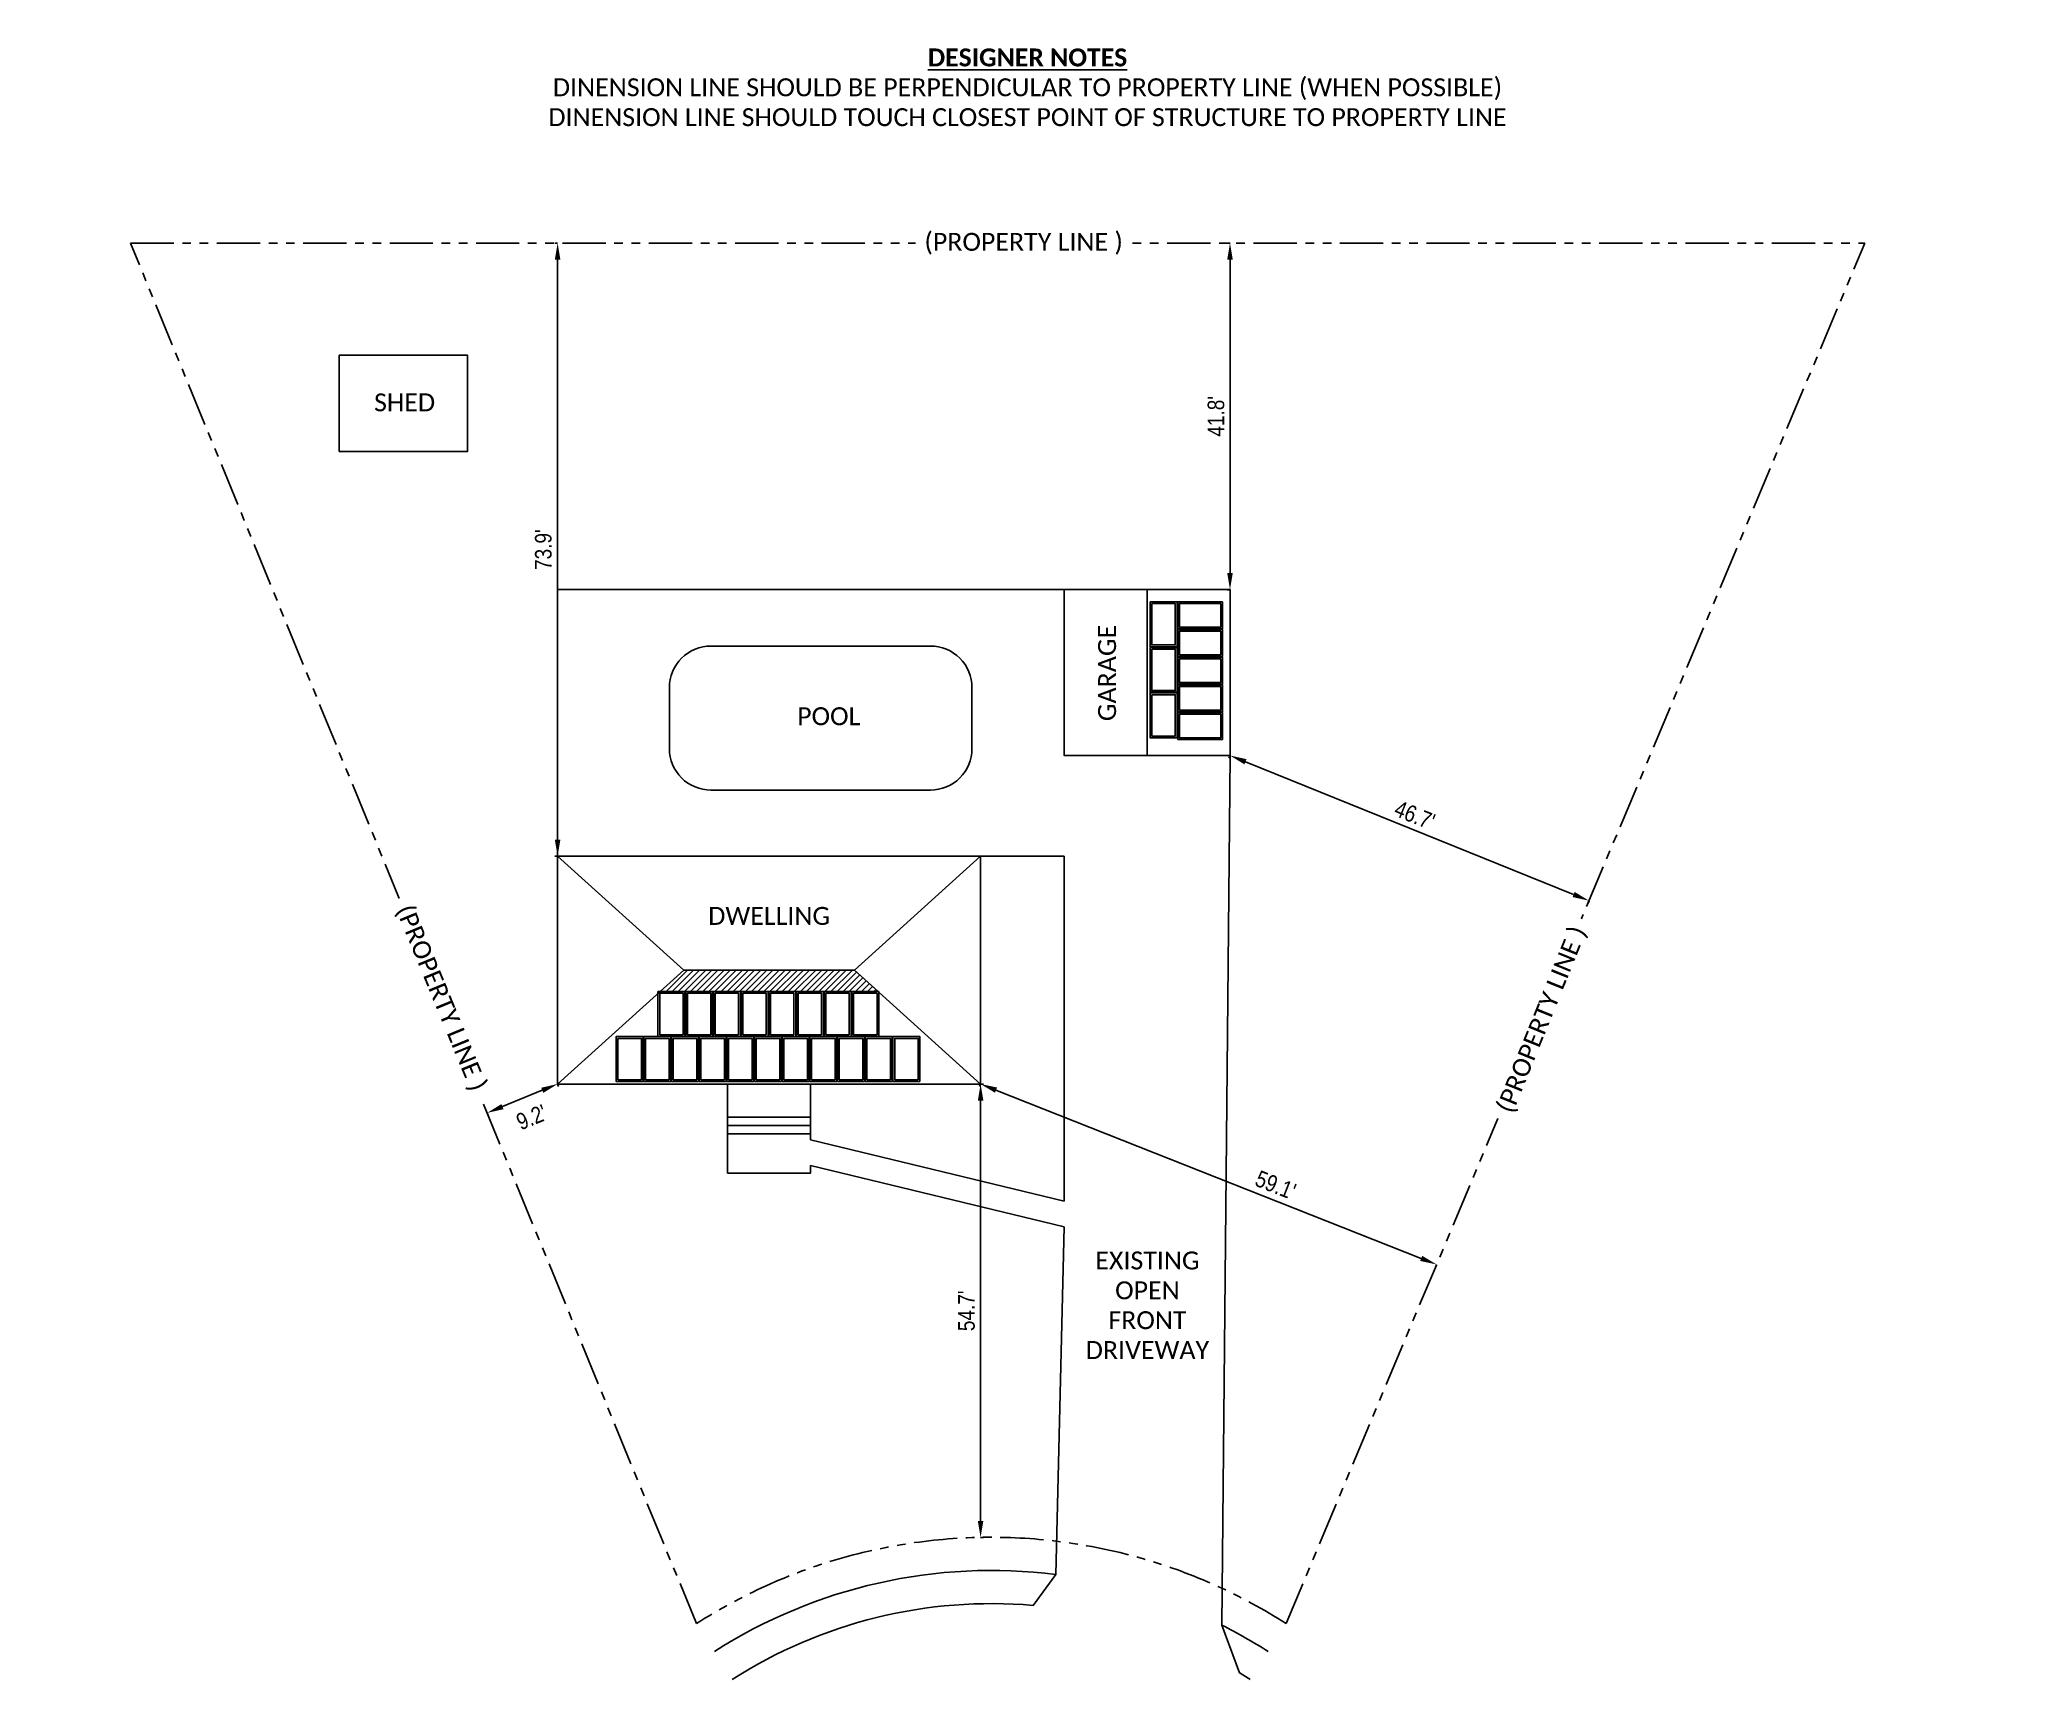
# Model space of a CAD drawing. Header units: feet. Extents: x -3115 to 4000, y 0 to 29871.
# Drawn here: x -3115 to -256, y 0 to 2373 of the extents above; entities outside this region: 3.
import ezdxf

# ---------------------------------------------------------------- set-up
doc = ezdxf.new("R2010")
doc.units = ezdxf.units.FT
doc.header["$MEASUREMENT"] = 0
doc.linetypes.add('PHANTOM', pattern=[2.5, 1.25, -0.25, 0.25, -0.25, 0.25, -0.25])
doc.layers.add('LOCKED (NO PRINT)', color=7, linetype='Continuous', plot=False)
doc.layers.add('MODULE FRAME', color=9, linetype='Continuous')
doc.styles.add('1SIXTEENTH', font='technic_.ttf', dxfattribs={"height": 24})
doc.dimstyles.new('DESIGN', dxfattribs={"dimscale": 0, "dimtxt": 24, "dimasz": 24, "dimexe": 0, "dimexo": 4, "dimgap": 8, "dimtad": 1, "dimdec": 1, "dimlfac": 0.083333, "dimzin": 3, "dimdsep": 46, "dimtxsty": '1SIXTEENTH', "dimcen": 24, "dimclrd": 1, "dimclre": 1, "dimclrt": 7, "dimadec": 0, "dimazin": 0, "dimtfac": 1, "dimtdec": 1, "dimtofl": 0, "dimtmove": 2, "dimatfit": 3, "dimfxl": 1, "dimfrac": 2, "dimtolj": 1, "dimtzin": 0, "dimarcsym": 1})

# ---------------------------------------------------------------- blocks, each defined once
blk = doc.blocks.new('*D94')
at = {"color": 1, "lineweight": -2, "transparency": 16777216}
for p, q in [((-2363.6, 857.9), (-2365.1, 861.6)), ((-2387.3, 852.5), (-2444.9, 828.9)), ((-2465.6, 816.1), (-2467.1, 819.8))]:
    blk.add_line(p, q, dxfattribs=at)
at = {"color": 1, "transparency": 16777216}
for points in [[(-2388.8, 856.2), (-2385.8, 848.8), (-2365.1, 861.6)], [(-2446.4, 832.6), (-2443.4, 825.2), (-2467.1, 819.8)]]:
    blk.add_solid(points, dxfattribs=at)
at = {"layer": 'Defpoints', "color": 0, "transparency": 16777216}
for p in [(-2365.1, 861.6), (-2467.1, 819.8), (-2467.1, 819.8)]:
    blk.add_point(p, dxfattribs=at)
at = {"color": 7, "transparency": 16777216, "insert": (-2402.8, 813.5), "char_height": 24, "attachment_point": 5, "rotation": 22.2896, "style": '1SIXTEENTH'}
blk.add_mtext("\\A1;9.2'", dxfattribs=at)
blk = doc.blocks.new('*D95')
at = {"color": 1, "lineweight": -2, "transparency": 16777216}
for p, q in [((-1749.1, 861.6), (-1753.1, 861.6)), ((-1753.1, 837.6), (-1753.1, 229.3)), ((-1749.1, 205.3), (-1753.1, 205.3))]:
    blk.add_line(p, q, dxfattribs=at)
at = {"color": 1, "transparency": 16777216}
for points in [[(-1757.1, 837.6), (-1749.1, 837.6), (-1753.1, 861.6)], [(-1757.1, 229.3), (-1749.1, 229.3), (-1753.1, 205.3)]]:
    blk.add_solid(points, dxfattribs=at)
at = {"layer": 'Defpoints', "color": 0, "transparency": 16777216}
for p in [(-1753.1, 861.6), (-1753.1, 205.3), (-1753.1, 205.3)]:
    blk.add_point(p, dxfattribs=at)
at = {"color": 7, "transparency": 16777216, "insert": (-1773.4, 533.4), "char_height": 24, "attachment_point": 5, "rotation": 90, "style": '1SIXTEENTH'}
blk.add_mtext("\\A1;54.7'", dxfattribs=at)
blk = doc.blocks.new('*D92')
at = {"color": 1, "lineweight": -2, "transparency": 16777216}
for p, q in [((-1754.6, 857.9), (-1753.1, 861.6)), ((-1730.8, 852.7), (-1115.6, 609.3)), ((-1094.7, 596.8), (-1093.3, 600.5))]:
    blk.add_line(p, q, dxfattribs=at)
at = {"color": 1, "transparency": 16777216}
for points in [[(-1729.3, 856.5), (-1732.3, 849), (-1753.1, 861.6)], [(-1114.1, 613), (-1117.1, 605.6), (-1093.3, 600.5)]]:
    blk.add_solid(points, dxfattribs=at)
at = {"layer": 'Defpoints', "color": 0, "transparency": 16777216}
for p in [(-1753.1, 861.6), (-1093.3, 600.5), (-1093.3, 600.5)]:
    blk.add_point(p, dxfattribs=at)
at = {"color": 7, "transparency": 16777216, "insert": (-1326.2, 715.4), "char_height": 24, "attachment_point": 5, "rotation": 338.4121, "style": '1SIXTEENTH'}
blk.add_mtext("\\A1;59.1'", dxfattribs=at)
blk = doc.blocks.new('*D93')
at = {"color": 1, "lineweight": -2, "transparency": 16777216}
for p, q in [((-1393.7, 1333.2), (-1392.2, 1336.9)), ((-1369.9, 1327.9), (-895, 1135.8)), ((-874.2, 1123.1), (-872.7, 1126.8))]:
    blk.add_line(p, q, dxfattribs=at)
at = {"color": 1, "transparency": 16777216}
for points in [[(-1368.4, 1331.6), (-1371.4, 1324.2), (-1392.2, 1336.9)], [(-893.5, 1139.5), (-896.5, 1132.1), (-872.7, 1126.8)]]:
    blk.add_solid(points, dxfattribs=at)
at = {"layer": 'Defpoints', "color": 0, "transparency": 16777216}
for p in [(-1392.2, 1336.9), (-872.7, 1126.8), (-872.7, 1126.8)]:
    blk.add_point(p, dxfattribs=at)
at = {"color": 7, "transparency": 16777216, "insert": (-1124.9, 1250.6), "char_height": 24, "attachment_point": 5, "rotation": 337.9715, "style": '1SIXTEENTH'}
blk.add_mtext("\\A1;46.7'", dxfattribs=at)
blk = doc.blocks.new('*D96')
at = {"color": 1, "lineweight": -2, "transparency": 16777216}
for p, q in [((-1396.2, 2078.5), (-1392.2, 2078.5)), ((-1392.2, 1600.9), (-1392.2, 2054.5)), ((-1396.2, 1576.9), (-1392.2, 1576.9))]:
    blk.add_line(p, q, dxfattribs=at)
at = {"color": 1, "transparency": 16777216}
for points in [[(-1396.2, 2054.5), (-1388.2, 2054.5), (-1392.2, 2078.5)], [(-1396.2, 1600.9), (-1388.2, 1600.9), (-1392.2, 1576.9)]]:
    blk.add_solid(points, dxfattribs=at)
at = {"layer": 'Defpoints', "color": 0, "transparency": 16777216}
for p in [(-1392.2, 2078.5), (-1392.2, 2078.5), (-1392.2, 1576.9)]:
    blk.add_point(p, dxfattribs=at)
at = {"color": 7, "transparency": 16777216, "insert": (-1412.4, 1827.7), "char_height": 24, "attachment_point": 5, "rotation": 90, "style": '1SIXTEENTH'}
blk.add_mtext("\\A1;41.8'", dxfattribs=at)
blk = doc.blocks.new('*D97')
at = {"color": 1, "lineweight": -2, "transparency": 16777216}
for p, q in [((-2369.1, 2078.5), (-2365.1, 2078.5)), ((-2365.1, 1215.1), (-2365.1, 2054.5)), ((-2369.1, 1191.1), (-2365.1, 1191.1))]:
    blk.add_line(p, q, dxfattribs=at)
at = {"color": 1, "transparency": 16777216}
for points in [[(-2369.1, 2054.5), (-2361.1, 2054.5), (-2365.1, 2078.5)], [(-2369.1, 1215.1), (-2361.1, 1215.1), (-2365.1, 1191.1)]]:
    blk.add_solid(points, dxfattribs=at)
at = {"layer": 'Defpoints', "color": 0, "transparency": 16777216}
for p in [(-2365.1, 2078.5), (-2365.1, 2078.5), (-2365.1, 1191.1)]:
    blk.add_point(p, dxfattribs=at)
at = {"color": 7, "transparency": 16777216, "insert": (-2385.7, 1634.8), "char_height": 24, "attachment_point": 5, "rotation": 90, "style": '1SIXTEENTH'}
blk.add_mtext("\\A1;73.9'", dxfattribs=at)

msp = doc.modelspace()

# ---------------------------------------------------------------- hatches: boundary and pattern name
h = msp.add_hatch()
h.set_pattern_fill('ANSI31', color=9, scale=50)
h.set_pattern_definition([(45, (-1879.4225, -11279.9874), (-4.4194174, 4.4194174), [])])
h.paths.add_polyline_path([(-1935.6, 1026.33), (-2182.6, 1026.33), (-2216.87, 995.39), (-1901.33, 995.39)])

# ---------------------------------------------------------------- linework, layer by layer
at = {"color": 3, "linetype": 'PHANTOM', "ltscale": 50}
for p, q in [((-2164.2, 80.81), (-2983.07, 2078.46)), ((-2983.07, 2078.46), (-473.88, 2078.46)), ((-1311.05, 80.81), (-473.88, 2078.46))]:
    msp.add_line(p, q, dxfattribs=at)
at = {"color": 4}
for p, q in [((-2365.1, 1191.09), (-2365.1, 1576.94)), ((-2365.1, 1576.94), (-1632.16, 1576.94)), ((-1392.16, 1336.94), (-1404.16, 78.68)), ((-1753.1, 1191.09), (-1632.16, 1191.09)), ((-1632.16, 1191.09), (-1632.16, 692.09)), ((-2119.1, 861.57), (-2119.1, 772.66)), ((-1999.1, 861.57), (-1999.1, 780.72)), ((-1999.1, 813.57), (-2119.1, 813.57)), ((-1999.1, 801.57), (-2119.1, 801.57)), ((-1999.1, 789.57), (-2119.1, 789.57)), ((-1999.1, 780.72), (-1632.16, 692.09)), ((-1999.1, 743.68), (-1632.16, 655.06)), ((-1632.16, 655.06), (-1644.16, 151.86)), ((-1644.16, 151.86), (-1677.19, 107.13)), ((-1404.16, 78.68), (-1378.41, 9.67))]:
    msp.add_line(p, q, dxfattribs=at)
at = {"color": 3}
for p, q in [((-2365.1, 1191.09), (-1753.1, 1191.09)), ((-2365.1, 861.57), (-2365.1, 1191.09)), ((-2365.1, 1191.09), (-2182.6, 1026.33)), ((-1753.1, 1191.09), (-1935.6, 1026.33)), ((-1753.1, 1191.09), (-1753.1, 861.57)), ((-2182.6, 1026.33), (-2365.1, 861.57)), ((-2365.1, 861.57), (-2182.6, 1026.33)), ((-1935.6, 1026.33), (-2182.6, 1026.33)), ((-1935.6, 1026.33), (-1753.1, 861.57)), ((-1753.1, 861.57), (-1935.6, 1026.33)), ((-1753.1, 861.57), (-2365.1, 861.57))]:
    msp.add_line(p, q, dxfattribs=at)
at = {"color": 1}
msp.add_line((-2060.1, 1026.33), (-2059.44, 1026.33), dxfattribs=at)
at = {"color": 3}
msp.add_lwpolyline([(-2681.17, 1916.17), (-2495.48, 1916.17), (-2495.48, 1776.99), (-2681.17, 1776.99)], close=True, dxfattribs=at)
at = {"color": 3, "flags": 128}
for points in [[(-1632.16, 1576.94), (-1392.16, 1576.94), (-1392.16, 1336.94), (-1632.16, 1336.94), (-1632.16, 1576.94)], [(-1512.16, 1336.94), (-1512.16, 1576.94)]]:
    msp.add_lwpolyline(points, dxfattribs=at)
at = {"color": 3}
msp.add_lwpolyline([(-2143.3, 1495.27), (-1825.54, 1495.27, -0.4142136), (-1765.54, 1435.27), (-1765.54, 1346.85, -0.4142136), (-1825.54, 1286.85), (-2143.3, 1286.85, -0.4142136), (-2203.3, 1346.85), (-2203.3, 1435.27, -0.4142136)], format="xyb", close=True, dxfattribs=at)
at = {"flags": 128}
msp.add_lwpolyline([(-2182.6, 1026.33), (-2216.87, 995.39), (-1901.33, 995.39), (-1935.6, 1026.33)], close=True, dxfattribs=at)
at = {"color": 4, "flags": 128}
msp.add_lwpolyline([(-2119.1, 772.66), (-2119.1, 732.68), (-1999.1, 732.68), (-1999.1, 743.68)], dxfattribs=at)
at = {"color": 3, "linetype": 'PHANTOM', "ltscale": 50}
msp.add_arc((-1737.62, -584.82), 790.59, 57.34581, 122.65419, dxfattribs=at)
at = {"color": 4}
for radius, start, end in [(742.59, 82.76938, 122.65419), (694.59, 85.00864, 122.65419), (742.59, 57.34581, 63.31669), (694.59, 57.34581, 58.85808)]:
    msp.add_arc((-1737.62, -584.82), radius, start, end, dxfattribs=at)
at = {"layer": 'Defpoints', "color": 7, "flags": 128}
msp.add_lwpolyline([(3964.92, 29865.95), (3964.94, 29865.95)], dxfattribs=at)
at = {"layer": 'LOCKED (NO PRINT)', "color": 7}
for points in [[(3964.92, 29871.21), (3981.59, 29871.21), (3981.59, 29860.68), (3964.92, 29860.68)], [(3983.07, 29871.21), (3999.74, 29871.21), (3999.74, 29860.68), (3983.07, 29860.68)]]:
    msp.add_lwpolyline(points, close=True, dxfattribs=at)
at = {"layer": 'MODULE FRAME', "color": 7, "linetype": 'Continuous', "flags": 128}
for points in [[(-1507.87, 1559.36), (-1468.82, 1559.36), (-1468.82, 1494.41), (-1507.87, 1494.41)], [(-1402.87, 1559.36), (-1402.87, 1520.31), (-1467.82, 1520.31), (-1467.82, 1559.36)], [(-1402.87, 1519.31), (-1402.87, 1480.26), (-1467.82, 1480.26), (-1467.82, 1519.31)], [(-1507.87, 1493.41), (-1468.82, 1493.41), (-1468.82, 1428.46), (-1507.87, 1428.46)], [(-1402.87, 1479.26), (-1402.87, 1440.21), (-1467.82, 1440.21), (-1467.82, 1479.26)], [(-1402.87, 1439.21), (-1402.87, 1400.16), (-1467.82, 1400.16), (-1467.82, 1439.21)], [(-1507.87, 1427.46), (-1468.82, 1427.46), (-1468.82, 1362.51), (-1507.87, 1362.51)], [(-1402.87, 1399.16), (-1402.87, 1360.11), (-1467.82, 1360.11), (-1467.82, 1399.16)], [(-2180.81, 930.44), (-2219.86, 930.44), (-2219.86, 995.39), (-2180.81, 995.39)], [(-2140.76, 930.44), (-2179.81, 930.44), (-2179.81, 995.39), (-2140.76, 995.39)], [(-2100.71, 930.44), (-2139.76, 930.44), (-2139.76, 995.39), (-2100.71, 995.39)], [(-2060.66, 930.44), (-2099.71, 930.44), (-2099.71, 995.39), (-2060.66, 995.39)], [(-2020.61, 930.44), (-2059.66, 930.44), (-2059.66, 995.39), (-2020.61, 995.39)], [(-1980.56, 930.44), (-2019.61, 930.44), (-2019.61, 995.39), (-1980.56, 995.39)], [(-1940.51, 930.44), (-1979.56, 930.44), (-1979.56, 995.39), (-1940.51, 995.39)], [(-1900.46, 930.44), (-1939.51, 930.44), (-1939.51, 995.39), (-1900.46, 995.39)], [(-2241.38, 865.24), (-2280.43, 865.24), (-2280.43, 930.19), (-2241.38, 930.19)], [(-2201.33, 865.24), (-2240.38, 865.24), (-2240.38, 930.19), (-2201.33, 930.19)], [(-2161.28, 865.24), (-2200.33, 865.24), (-2200.33, 930.19), (-2161.28, 930.19)], [(-2121.23, 865.24), (-2160.28, 865.24), (-2160.28, 930.19), (-2121.23, 930.19)], [(-2081.18, 865.24), (-2120.23, 865.24), (-2120.23, 930.19), (-2081.18, 930.19)], [(-2041.13, 865.24), (-2080.18, 865.24), (-2080.18, 930.19), (-2041.13, 930.19)], [(-2001.08, 865.24), (-2040.13, 865.24), (-2040.13, 930.19), (-2001.08, 930.19)], [(-1961.03, 865.24), (-2000.08, 865.24), (-2000.08, 930.19), (-1961.03, 930.19)], [(-1920.98, 865.24), (-1960.03, 865.24), (-1960.03, 930.19), (-1920.98, 930.19)], [(-1880.93, 865.24), (-1919.98, 865.24), (-1919.98, 930.19), (-1880.93, 930.19)], [(-1840.88, 865.24), (-1879.93, 865.24), (-1879.93, 930.19), (-1840.88, 930.19)]]:
    msp.add_lwpolyline(points, close=True, dxfattribs=at)
at = {"layer": 'MODULE FRAME', "color": 8, "linetype": 'Continuous', "flags": 128}
for points in [[(-1505.35, 1556.85), (-1471.33, 1556.85), (-1471.33, 1496.93), (-1505.35, 1496.93)], [(-1405.38, 1556.85), (-1405.38, 1522.83), (-1465.3, 1522.83), (-1465.3, 1556.85)], [(-1405.38, 1516.8), (-1405.38, 1482.78), (-1465.3, 1482.78), (-1465.3, 1516.8)], [(-1505.35, 1490.9), (-1471.33, 1490.9), (-1471.33, 1430.98), (-1505.35, 1430.98)], [(-1405.38, 1476.75), (-1405.38, 1442.73), (-1465.3, 1442.73), (-1465.3, 1476.75)], [(-1405.38, 1436.7), (-1405.38, 1402.68), (-1465.3, 1402.68), (-1465.3, 1436.7)], [(-1505.35, 1424.95), (-1471.33, 1424.95), (-1471.33, 1365.03), (-1505.35, 1365.03)], [(-1405.38, 1396.65), (-1405.38, 1362.63), (-1465.3, 1362.63), (-1465.3, 1396.65)], [(-2183.32, 932.96), (-2217.34, 932.96), (-2217.34, 992.87), (-2183.32, 992.87)], [(-2143.27, 932.96), (-2177.29, 932.96), (-2177.29, 992.87), (-2143.27, 992.87)], [(-2103.22, 932.96), (-2137.24, 932.96), (-2137.24, 992.87), (-2103.22, 992.87)], [(-2063.17, 932.96), (-2097.19, 932.96), (-2097.19, 992.87), (-2063.17, 992.87)], [(-2023.12, 932.96), (-2057.14, 932.96), (-2057.14, 992.87), (-2023.12, 992.87)], [(-1983.07, 932.96), (-2017.09, 932.96), (-2017.09, 992.87), (-1983.07, 992.87)], [(-1943.02, 932.96), (-1977.04, 932.96), (-1977.04, 992.87), (-1943.02, 992.87)], [(-1902.97, 932.96), (-1936.99, 932.96), (-1936.99, 992.87), (-1902.97, 992.87)], [(-2243.9, 867.76), (-2277.92, 867.76), (-2277.92, 927.67), (-2243.9, 927.67)], [(-2203.85, 867.76), (-2237.87, 867.76), (-2237.87, 927.67), (-2203.85, 927.67)], [(-2163.8, 867.76), (-2197.82, 867.76), (-2197.82, 927.67), (-2163.8, 927.67)], [(-2123.75, 867.76), (-2157.77, 867.76), (-2157.77, 927.67), (-2123.75, 927.67)], [(-2083.7, 867.76), (-2117.72, 867.76), (-2117.72, 927.67), (-2083.7, 927.67)], [(-2043.65, 867.76), (-2077.67, 867.76), (-2077.67, 927.67), (-2043.65, 927.67)], [(-2003.6, 867.76), (-2037.62, 867.76), (-2037.62, 927.67), (-2003.6, 927.67)], [(-1963.55, 867.76), (-1997.57, 867.76), (-1997.57, 927.67), (-1963.55, 927.67)], [(-1923.5, 867.76), (-1957.52, 867.76), (-1957.52, 927.67), (-1923.5, 927.67)], [(-1883.45, 867.76), (-1917.47, 867.76), (-1917.47, 927.67), (-1883.45, 927.67)], [(-1843.4, 867.76), (-1877.42, 867.76), (-1877.42, 927.67), (-1843.4, 927.67)]]:
    msp.add_lwpolyline(points, close=True, dxfattribs=at)

# ---------------------------------------------------------------- texts
at = {"insert": (-1511.71, 541.46), "char_height": 25.92, "attachment_point": 5, "style": '1SIXTEENTH', "bg_fill": 3, "box_fill_scale": 1.5, "bg_fill_color": 256, "bg_fill_transparency": 0}
msp.add_mtext_dynamic_manual_height_columns('{\\fCalibri|b0|i0|c0|p34;EXISTING\\POPEN FRONT DRIVEWAY}', width=2, gutter_width=370.67, heights=[0], dxfattribs=at)
at = {"layer": 'LOCKED (NO PRINT)', "insert": (-1685.22, 2303.67), "char_height": 25.92, "attachment_point": 5, "style": '1SIXTEENTH', "bg_fill": 2}
msp.add_mtext_dynamic_manual_height_columns('{\\fCalibri|b1|i0|c0|p34;\\LDESIGNER NOTES\\P\\fCalibri|b0|i0|c0|p34;\\lDINENSION LINE SHOULD BE PERPENDICULAR TO PROPERTY LINE (WHEN POSSIBLE)\\P\\W1;DINENSION LINE SHOULD TOUCH CLOSEST POINT OF STRUCTURE TO PROPERTY LINE}', width=2833.1198, gutter_width=370.67, heights=[0], dxfattribs=at)

# ---------------------------------------------------------------- dimensions: what is measured, and where the dimension line sits
for p1, p2, picture, middle in [((-2365.1, 1191.09), (-2365.1, 2078.46), '*D97', (-2385.71, 1634.78)), ((-1392.16, 1576.94), (-1392.16, 2078.46), '*D96', (-1412.39, 1827.7)), ((-1392.16, 1336.94), (-872.71, 1126.77), '*D93', (-1124.86, 1250.59)), ((-1753.1, 861.57), (-1753.1, 205.29), '*D95', (-1773.38, 533.43))]:
    dim = msp.add_aligned_dim(p1=p1, p2=p2, distance=0, dimstyle='DESIGN', override={"dimscale": 1, "dimpost": "'"})
    dim.commit()
    dim.dimension.update_dxf_attribs({"geometry": picture, "text_midpoint": middle})
dim = msp.add_linear_dim(base=(-2467.11, 819.76), p1=(-2365.1, 861.57), p2=(-2467.11, 819.76), angle=202.28962, dimstyle='DESIGN', override={"dimscale": 1, "dimpost": "'"})
dim.commit()
dim.dimension.update_dxf_attribs({"geometry": '*D94', "text_midpoint": (-2402.78, 813.53), "dimtype": 161})

# ---------------------------------------------------------------- next in the draw order: texts
at = {"char_height": 25.92, "attachment_point": 5, "style": '1SIXTEENTH', "bg_fill": 3, "box_fill_scale": 1.5, "bg_fill_color": 256, "bg_fill_transparency": 0}
for s, width, insert in [('{\\fCalibri|b0|i0|c0|p34;(PROPERTY LINE )}', 286.8906, (-1690.79, 2077.41)), ('{\\fCalibri|b0|i0|c0|p34;SHED}', 86.2927, (-2586.51, 1847.75)), ('{\\fCalibri|b0|i0|c0|p34;POOL}', 210.3609, (-1972.82, 1393.65)), ('{\\fCalibri|b0|i0|c0|p34;DWELLING}', 183.5817, (-2059.05, 1104.73))]:
    msp.add_mtext_dynamic_manual_height_columns(s, width=width, gutter_width=370.67, heights=[0], dxfattribs=dict(at, insert=insert))
for s, width, insert, rotation in [('{\\fCalibri|b0|i0|c0|p34;GARAGE}', 146.5838, (-1569.96, 1456.32), 90), ('{\\fCalibri|b0|i0|c0|p34;(PROPERTY LINE )}', 286.8906, (-2535.32, 985.25), 292.34811), ('{\\fCalibri|b0|i0|c0|p34;(PROPERTY LINE )}', 286.8906, (-939.23, 954.16), 67.96746)]:
    msp.add_mtext_dynamic_manual_height_columns(s, width=width, gutter_width=370.67, heights=[0], dxfattribs=dict(at, insert=insert, rotation=rotation))

# ---------------------------------------------------------------- next in the draw order: dimensions: what is measured, and where the dimension line sits
dim = msp.add_linear_dim(base=(-1093.27, 600.48), p1=(-1753.1, 861.57), p2=(-1093.27, 600.48), angle=338.41206, dimstyle='DESIGN', override={"dimscale": 1, "dimpost": "'"})
dim.commit()
dim.dimension.update_dxf_attribs({"geometry": '*D92', "text_midpoint": (-1326.16, 715.36), "dimtype": 161})

doc.saveas('drawing.dxf')
